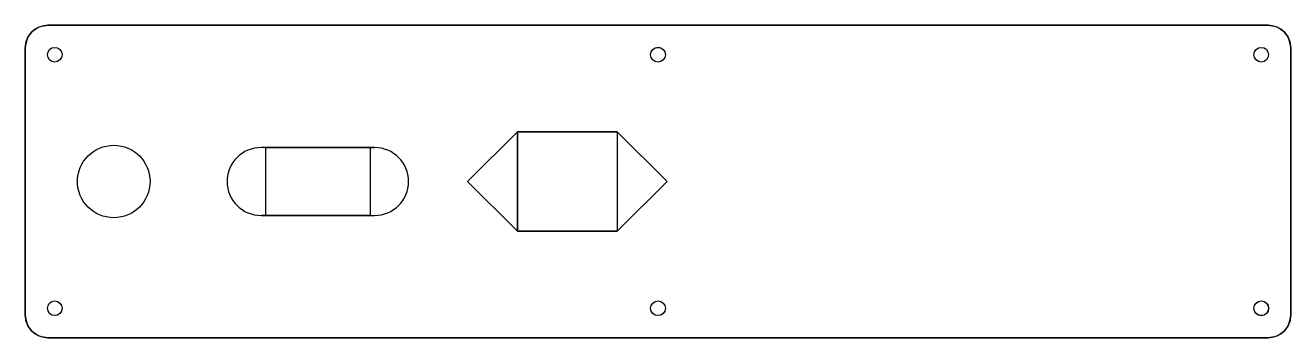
# Model space of a CAD drawing. Header units: millimetres. Extents: x -140 to 140, y -35 to 35.
import ezdxf

# ---------------------------------------------------------------- set-up
doc = ezdxf.new("R2010")
doc.units = ezdxf.units.MM
doc.layers.get('0').update_dxf_attribs({"linetype": 'CONTINUOUS'})

msp = doc.modelspace()

# ---------------------------------------------------------------- linework, layer by layer
for p, q in [((134.5, 34.5), (-134.5, 34.5)), ((-139.5, 29.5), (-139.5, -29.5)), ((139.5, -29.5), (139.5, 29.5)), ((-31, 11), (-42, 0)), ((-31, 11), (-9, 11)), ((-31, -11), (-31, 11)), ((-31, 11), (-31, -11)), ((-9, 11), (-9, -11)), ((2, 0), (-9, 11)), ((-9, 11), (-9, -11)), ((-86.5, 7.5), (-87.5, 7.5)), ((-86.5, 7.5), (-63.5, 7.5)), ((-86.5, -7.5), (-86.5, 7.5)), ((-63.5, 7.5), (-63.5, -7.5)), ((-63.5, 7.5), (-62.5, 7.5)), ((-42, 0), (-31, -11)), ((-9, -11), (2, 0)), ((-86.5, -7.5), (-87.5, -7.5)), ((-63.5, -7.5), (-86.5, -7.5)), ((-63.5, -7.5), (-62.5, -7.5)), ((-9, -11), (-31, -11)), ((-134.5, -34.5), (134.5, -34.5))]:
    msp.add_line(p, q)
for points in [[(134.5, 34.5, -0.414214), (139.5, 29.5), (139.5, -29.5, -0.414214), (134.5, -34.5), (-134.5, -34.5, -0.414214), (-139.5, -29.5), (-139.5, 29.5, -0.414214), (-134.5, 34.5)], [(-62.5, 7.5), (-87.5, 7.5, 1), (-87.5, -7.5), (-62.5, -7.5, 1)]]:
    msp.add_lwpolyline(points, format="xyb", close=True)
msp.add_lwpolyline([(-42, 0), (-31, -11), (-9, -11), (2, 0), (-9, 11), (-31, 11)], close=True)
for centre, radius in [((-133, 28), 1.62), ((-133, 28), 1.62), ((0, 28), 1.63), ((0, 28), 1.62), ((133, 28), 1.62), ((133, 28), 1.62), ((-120, 0), 8), ((-120, 0), 8), ((-133, -28), 1.62), ((-133, -28), 1.62), ((0, -28), 1.62), ((0, -28), 1.62), ((133, -28), 1.63), ((133, -28), 1.62)]:
    msp.add_circle(centre, radius)
for centre, radius, start, end in [((-134.5, 29.5), 5, 90, 180), ((134.5, 29.5), 5, 0, 90), ((-87.5, 0), 7.5, 90, 270), ((-62.5, 0), 7.5, -90, 90), ((-134.5, -29.5), 5, 180, 270), ((134.5, -29.5), 5, -90, 0)]:
    msp.add_arc(centre, radius, start, end)

doc.saveas('drawing.dxf')
